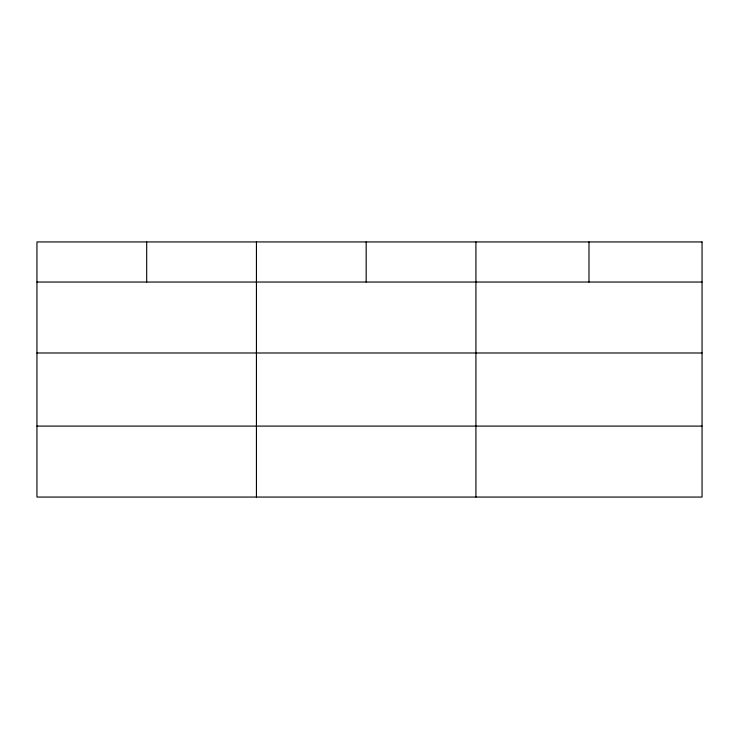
<?xml version="1.0" encoding="UTF-8"?>
<svg xmlns="http://www.w3.org/2000/svg" width="739" height="739" viewBox="0 0 739 739"><rect width="100%" height="100%" fill="white"/><g stroke="black" fill="none" stroke-linecap="round" stroke-linejoin="round"><path stroke-width="1.11" d="M36.95 282.039L702.05 282.039M36.95 352.993L702.05 352.993M36.95 426.098L702.05 426.098M588.983 241.939L588.983 282.039M475.916 241.939L475.916 497.061M366.174 241.939L366.174 282.039M256.433 241.939L256.433 497.061M146.691 241.939L146.691 282.039M702.05 241.939L36.95 241.939L36.95 497.061L702.05 497.061L702.05 241.939"/></g></svg>
